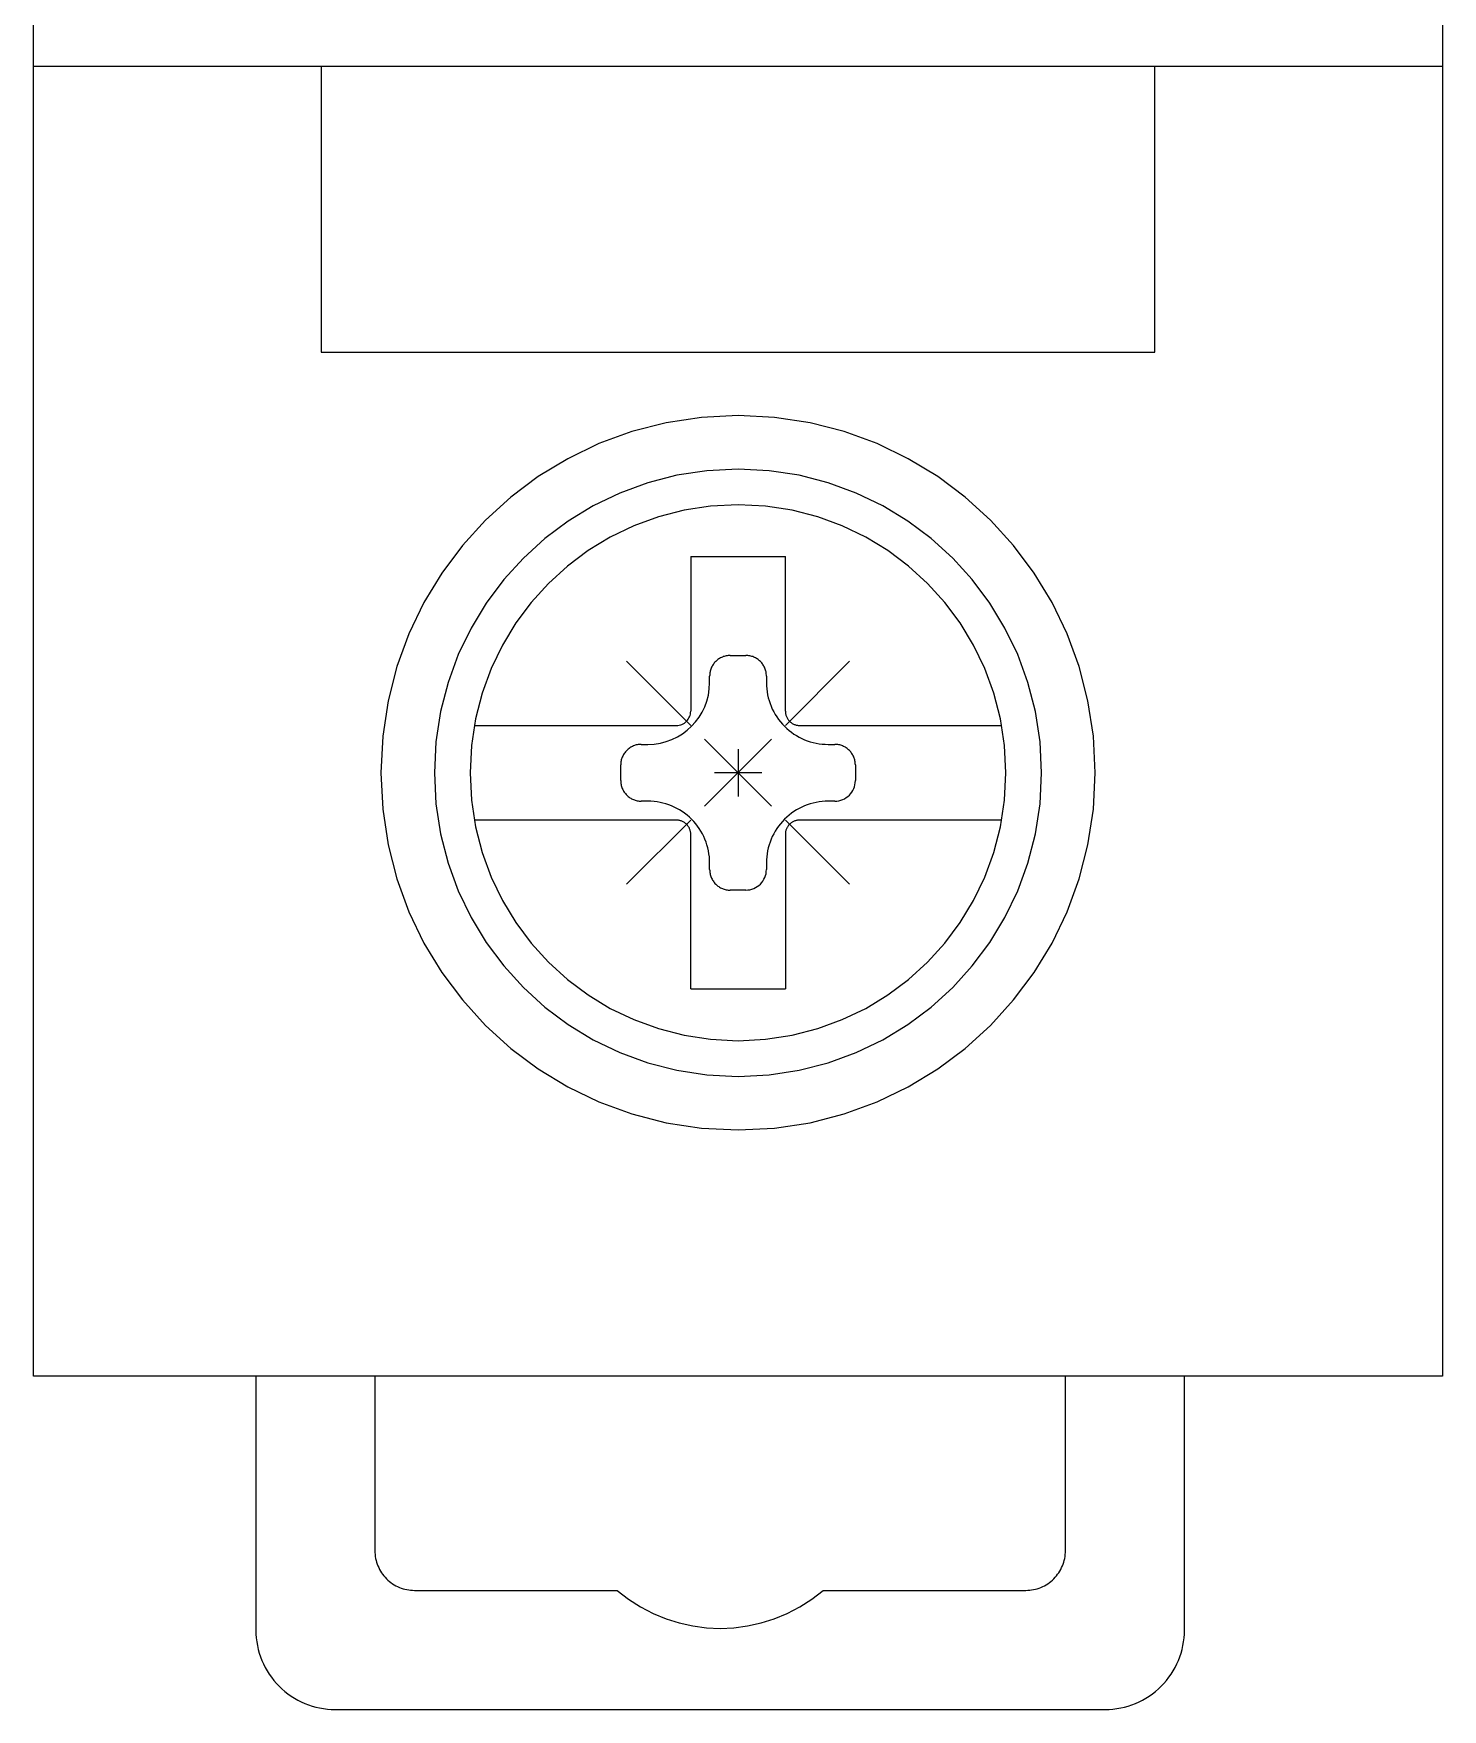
# Model space of a CAD drawing. Header units: millimetres. Extents: x 165 to 751, y 216 to 334.
# Drawn here: x 197.13 to 215.11, y 220.69 to 242.07 of the extents above; entities that cross this region are included whole.
import ezdxf

# ---------------------------------------------------------------- set-up
doc = ezdxf.new("R2010")
doc.units = ezdxf.units.MM

# ---------------------------------------------------------------- blocks, each defined once
blk = doc.blocks.new('*U1905')
for p, q in [((-8.986, 0), (-8.986, 79.4816)), ((8.986, 79.4816), (8.986, 0)), ((-8.986, 16.7063), (8.986, 16.7063)), ((-5.3156, 16.7063), (-5.3156, 13.0613)), ((5.3157, 13.0613), (5.3157, 16.7063)), ((-5.3156, 13.0613), (5.3157, 13.0613)), ((-0.466, 12.2279), (-0.9184, 12.1589)), ((0, 12.2513), (-0.466, 12.2279)), ((0.4657, 12.2279), (0, 12.2513)), ((0, 12.2513), (0, 12.2513)), ((0.9182, 12.1589), (0.4657, 12.2279)), ((-1.3551, 12.0467), (-1.7736, 11.8934)), ((-0.9184, 12.1589), (-1.3551, 12.0467)), ((1.3547, 12.0467), (0.9182, 12.1589)), ((1.7734, 11.8934), (1.3547, 12.0467)), ((-1.7736, 11.8934), (-2.172, 11.7016)), ((2.1716, 11.7016), (1.7734, 11.8934)), ((-2.172, 11.7016), (-2.5476, 11.4734)), ((-0.3961, 11.5479), (-0.7806, 11.4893)), ((0, 11.5678), (-0.3961, 11.5479)), ((0.3958, 11.5479), (0, 11.5678)), ((0, 11.5678), (0, 11.5678)), ((0.7804, 11.4893), (0.3958, 11.5479)), ((2.5473, 11.4734), (2.1716, 11.7016)), ((-2.5476, 11.4734), (-2.8984, 11.2111)), ((-1.1518, 11.3939), (-1.5076, 11.2636)), ((-0.7806, 11.4893), (-1.1518, 11.3939)), ((1.1515, 11.3939), (0.7804, 11.4893)), ((1.5074, 11.2636), (1.1515, 11.3939)), ((2.898, 11.2111), (2.5473, 11.4734)), ((-2.8984, 11.2111), (-3.2218, 10.9169)), ((-1.5076, 11.2636), (-1.8463, 11.1006)), ((1.8458, 11.1006), (1.5074, 11.2636)), ((3.2217, 10.9169), (2.898, 11.2111)), ((-3.2218, 10.9169), (-3.516, 10.5934)), ((-2.1655, 10.9065), (-2.4637, 10.6836)), ((-1.8463, 11.1006), (-2.1655, 10.9065)), ((-1.0164, 10.9587), (-1.3303, 10.8437)), ((-0.6889, 11.0428), (-1.0164, 10.9587)), ((-0.3496, 11.0947), (-0.6889, 11.0428)), ((0, 11.1122), (-0.3496, 11.0947)), ((0.3493, 11.0947), (0, 11.1122)), ((0, 11.1122), (0, 11.1122)), ((0.6886, 11.0428), (0.3493, 11.0947)), ((1.016, 10.9587), (0.6886, 11.0428)), ((1.33, 10.8437), (1.016, 10.9587)), ((2.1651, 10.9065), (1.8458, 11.1006)), ((2.4633, 10.6836), (2.1651, 10.9065)), ((3.5156, 10.5934), (3.2217, 10.9169)), ((-1.6291, 10.6999), (-1.9108, 10.5287)), ((-1.3303, 10.8437), (-1.6291, 10.6999)), ((1.6286, 10.6999), (1.33, 10.8437)), ((1.9105, 10.5287), (1.6286, 10.6999)), ((-3.516, 10.5934), (-3.7783, 10.2426)), ((-2.4637, 10.6836), (-2.7386, 10.4336)), ((-1.9108, 10.5287), (-2.1739, 10.3321)), ((2.1736, 10.3321), (1.9105, 10.5287)), ((2.7384, 10.4336), (2.4633, 10.6836)), ((3.778, 10.2426), (3.5156, 10.5934)), ((-2.7386, 10.4336), (-2.9886, 10.1587)), ((-2.1739, 10.3321), (-2.4164, 10.1114)), ((-0.6033, 10.4528), (-0.6033, 8.4809)), ((-0.6033, 10.4528), (0.6033, 10.4528)), ((0.6033, 8.4809), (0.6033, 10.4528)), ((2.4163, 10.1114), (2.1736, 10.3321)), ((2.9883, 10.1587), (2.7384, 10.4336)), ((-3.7783, 10.2426), (-4.0065, 9.867)), ((-2.9886, 10.1587), (-3.2115, 9.8605)), ((-2.4164, 10.1114), (-2.6371, 9.8689)), ((2.6368, 9.8689), (2.4163, 10.1114)), ((3.2113, 9.8605), (2.9883, 10.1587)), ((4.0062, 9.867), (3.778, 10.2426)), ((-4.0065, 9.867), (-4.1983, 9.4686)), ((-3.2115, 9.8605), (-3.4056, 9.5413)), ((-2.6371, 9.8689), (-2.8337, 9.6058)), ((2.8335, 9.6058), (2.6368, 9.8689)), ((3.4052, 9.5413), (3.2113, 9.8605)), ((4.1982, 9.4686), (4.0062, 9.867)), ((-4.1983, 9.4686), (-4.3516, 9.0501)), ((-3.4056, 9.5413), (-3.5686, 9.2026)), ((-2.8337, 9.6058), (-3.0049, 9.3241)), ((3.0046, 9.3241), (2.8335, 9.6058)), ((3.5684, 9.2026), (3.4052, 9.5413)), ((4.3513, 9.0501), (4.1982, 9.4686)), ((-3.5686, 9.2026), (-3.6989, 8.8468)), ((-3.0049, 9.3241), (-3.1487, 9.0253)), ((3.1486, 9.0253), (3.0046, 9.3241)), ((3.6986, 8.8468), (3.5684, 9.2026)), ((-4.3516, 9.0501), (-4.4638, 8.6134)), ((-3.1487, 9.0253), (-3.2637, 8.7114)), ((-1.4223, 9.1177), (-0.6034, 8.2986)), ((-0.357, 8.9807), (-0.3593, 8.9681)), ((-0.3543, 8.9933), (-0.357, 8.9807)), ((-0.3508, 9.0056), (-0.3543, 8.9933)), ((-0.3469, 9.0178), (-0.3508, 9.0056)), ((-0.3421, 9.0297), (-0.3469, 9.0178)), ((-0.337, 9.0415), (-0.3421, 9.0297)), ((-0.3313, 9.053), (-0.337, 9.0415)), ((-0.325, 9.0642), (-0.3313, 9.053)), ((-0.318, 9.0749), (-0.325, 9.0642)), ((-0.3107, 9.0855), (-0.318, 9.0749)), ((-0.3026, 9.0956), (-0.3107, 9.0855)), ((-0.2942, 9.1054), (-0.3026, 9.0956)), ((-0.2851, 9.1147), (-0.2942, 9.1054)), ((-0.2758, 9.1239), (-0.2851, 9.1147)), ((-0.2851, 9.1147), (-0.2851, 9.1147)), ((-0.2659, 9.1323), (-0.2758, 9.1239)), ((-0.2558, 9.1404), (-0.2659, 9.1323)), ((-0.2452, 9.1476), (-0.2558, 9.1404)), ((-0.2345, 9.1546), (-0.2452, 9.1476)), ((-0.2233, 9.1609), (-0.2345, 9.1546)), ((-0.2118, 9.1666), (-0.2233, 9.1609)), ((-0.2, 9.1717), (-0.2118, 9.1666)), ((-0.1881, 9.1765), (-0.2, 9.1717)), ((-0.1759, 9.1804), (-0.1881, 9.1765)), ((-0.1636, 9.1839), (-0.1759, 9.1804)), ((-0.151, 9.1866), (-0.1636, 9.1839)), ((-0.1384, 9.1889), (-0.151, 9.1866)), ((-0.1255, 9.1904), (-0.1384, 9.1889)), ((-0.1126, 9.1913), (-0.1255, 9.1904)), ((-0.0995, 9.1916), (-0.1126, 9.1913)), ((-0.0995, 9.1916), (-0.0995, 9.1916)), ((-0.0995, 9.1916), (0.0996, 9.1916)), ((0.1125, 9.1913), (0.0996, 9.1916)), ((0.1255, 9.1904), (0.1125, 9.1913)), ((0.1382, 9.1889), (0.1255, 9.1904)), ((0.151, 9.1866), (0.1382, 9.1889)), ((0.1634, 9.1839), (0.151, 9.1866)), ((0.1758, 9.1804), (0.1634, 9.1839)), ((0.1879, 9.1765), (0.1758, 9.1804)), ((0.2, 9.1717), (0.1879, 9.1765)), ((0.2116, 9.1666), (0.2, 9.1717)), ((0.2231, 9.1609), (0.2116, 9.1666)), ((0.2342, 9.1546), (0.2231, 9.1609)), ((0.2452, 9.1476), (0.2342, 9.1546)), ((0.2556, 9.1404), (0.2452, 9.1476)), ((0.2659, 9.1323), (0.2556, 9.1404)), ((0.2757, 9.1239), (0.2659, 9.1323)), ((0.2852, 9.1147), (0.2757, 9.1239)), ((0.2941, 9.1054), (0.2852, 9.1147)), ((0.2852, 9.1147), (0.2852, 9.1147)), ((0.3025, 9.0956), (0.2941, 9.1054)), ((0.3104, 9.0855), (0.3025, 9.0956)), ((0.3179, 9.0749), (0.3104, 9.0855)), ((0.3247, 9.0642), (0.3179, 9.0749)), ((0.331, 9.053), (0.3247, 9.0642)), ((0.3367, 9.0415), (0.331, 9.053)), ((0.342, 9.0297), (0.3367, 9.0415)), ((0.3465, 9.0178), (0.342, 9.0297)), ((0.3506, 9.0056), (0.3465, 9.0178)), ((0.3539, 8.9933), (0.3506, 9.0056)), ((0.3569, 8.9807), (0.3539, 8.9933)), ((0.359, 8.9681), (0.3569, 8.9807)), ((0.6035, 8.2986), (1.4223, 9.1177)), ((3.2633, 8.7114), (3.1486, 9.0253)), ((4.4637, 8.6134), (4.3513, 9.0501)), ((-3.6989, 8.8468), (-3.7943, 8.4756)), ((-0.3662, 8.7642), (-0.362, 8.8445)), ((-0.3617, 8.9423), (-0.362, 8.9292)), ((-0.362, 8.8445), (-0.362, 8.9292)), ((-0.3608, 8.9552), (-0.3617, 8.9423)), ((-0.3593, 8.9681), (-0.3608, 8.9552)), ((0.3607, 8.9552), (0.359, 8.9681)), ((0.3616, 8.9423), (0.3607, 8.9552)), ((0.3621, 8.9292), (0.3616, 8.9423)), ((0.3621, 8.9292), (0.3621, 8.8445)), ((0.3621, 8.9292), (0.3621, 8.9292)), ((0.3621, 8.8445), (0.3621, 8.8445)), ((0.3621, 8.8445), (0.363, 8.8056)), ((0.363, 8.8056), (0.3658, 8.7668)), ((0.3658, 8.7668), (0.3706, 8.7284)), ((3.7941, 8.4756), (3.6986, 8.8468)), ((-4.4638, 8.6134), (-4.5329, 8.161)), ((-3.2637, 8.7114), (-3.3478, 8.3839)), ((-0.424, 8.5381), (-0.3976, 8.6106)), ((-0.3976, 8.6106), (-0.3781, 8.686)), ((-0.3781, 8.686), (-0.3662, 8.7642)), ((0.3706, 8.7284), (0.3772, 8.6903)), ((0.3772, 8.6903), (0.3856, 8.6528)), ((0.3856, 8.6528), (0.3959, 8.6157)), ((0.3959, 8.6157), (0.4079, 8.5793)), ((0.4079, 8.5793), (0.4219, 8.5433)), ((3.3476, 8.3839), (3.2633, 8.7114)), ((4.5327, 8.161), (4.4637, 8.6134)), ((-3.7943, 8.4756), (-3.8529, 8.0911)), ((-3.3478, 8.3839), (-3.3997, 8.0446)), ((-0.6839, 8.3299), (-0.6699, 8.3404)), ((-0.6699, 8.3404), (-0.6568, 8.352)), ((-0.6568, 8.352), (-0.6452, 8.3651)), ((-0.6452, 8.3651), (-0.6347, 8.3791)), ((-0.6347, 8.3791), (-0.6256, 8.3942)), ((-0.6256, 8.3942), (-0.6178, 8.41)), ((-0.6178, 8.41), (-0.6117, 8.4269)), ((-0.6117, 8.4269), (-0.6071, 8.4443)), ((-0.6071, 8.4443), (-0.6044, 8.4624)), ((-0.6044, 8.4624), (-0.6033, 8.4809)), ((-0.5926, 8.2879), (-0.5419, 8.3439)), ((-0.5419, 8.3439), (-0.4966, 8.4044)), ((-0.4966, 8.4044), (-0.4572, 8.4694)), ((-0.4572, 8.4694), (-0.424, 8.5381)), ((0.4219, 8.5433), (0.4373, 8.5083)), ((0.4373, 8.5083), (0.4546, 8.4739)), ((0.4546, 8.4739), (0.4735, 8.4405)), ((0.4735, 8.4405), (0.4942, 8.4078)), ((0.4942, 8.4078), (0.5163, 8.3763)), ((0.5163, 8.3763), (0.5402, 8.3457)), ((0.5402, 8.3457), (0.5656, 8.3163)), ((0.6033, 8.4809), (0.6033, 8.4809)), ((0.6033, 8.4809), (0.6034, 8.472)), ((0.6034, 8.472), (0.6041, 8.463)), ((0.6041, 8.463), (0.6051, 8.4542)), ((0.6051, 8.4542), (0.6068, 8.4453)), ((0.6068, 8.4453), (0.6086, 8.4367)), ((0.6086, 8.4367), (0.611, 8.428)), ((0.611, 8.428), (0.6138, 8.4196)), ((0.6138, 8.4196), (0.6171, 8.4112)), ((0.6171, 8.4112), (0.6205, 8.4033)), ((0.6205, 8.4033), (0.6246, 8.3953)), ((0.6246, 8.3953), (0.6289, 8.3876)), ((0.6289, 8.3876), (0.6338, 8.3799)), ((0.6338, 8.3799), (0.6389, 8.3726)), ((0.6389, 8.3726), (0.6445, 8.3655)), ((0.6445, 8.3655), (0.6503, 8.3587)), ((0.6503, 8.3587), (0.6567, 8.352)), ((0.6567, 8.352), (0.6567, 8.352)), ((0.6567, 8.352), (0.6631, 8.3459)), ((0.6631, 8.3459), (0.6699, 8.34)), ((0.6699, 8.34), (0.677, 8.3345)), ((3.3995, 8.0446), (3.3476, 8.3839)), ((3.8527, 8.0911), (3.7941, 8.4756)), ((-4.5329, 8.161), (-4.5563, 7.695)), ((-3.3635, 8.2986), (-0.7856, 8.2986)), ((-0.8429, 8.1192), (-0.7742, 8.1524)), ((-0.7856, 8.2986), (-0.7671, 8.2997)), ((-0.7856, 8.2986), (-0.7856, 8.2986)), ((-0.7742, 8.1524), (-0.7092, 8.1918)), ((-0.7671, 8.2997), (-0.7491, 8.3024)), ((-0.7491, 8.3024), (-0.7317, 8.3069)), ((-0.7317, 8.3069), (-0.7148, 8.313)), ((-0.7148, 8.313), (-0.699, 8.3208)), ((-0.7092, 8.1918), (-0.6487, 8.2372)), ((-0.699, 8.3208), (-0.6839, 8.3299)), ((-0.6487, 8.2372), (-0.5926, 8.2879)), ((0.5656, 8.3163), (0.5927, 8.2878)), ((0.5927, 8.2878), (0.5927, 8.2878)), ((0.5927, 8.2878), (0.6209, 8.261)), ((0.6209, 8.261), (0.6503, 8.2356)), ((0.6503, 8.2356), (0.6808, 8.2119)), ((0.677, 8.3345), (0.6844, 8.3293)), ((0.6808, 8.2119), (0.7125, 8.1896)), ((0.6844, 8.3293), (0.6918, 8.3246)), ((0.6918, 8.3246), (0.6996, 8.3202)), ((0.6996, 8.3202), (0.7076, 8.3162)), ((0.7076, 8.3162), (0.7158, 8.3125)), ((0.7125, 8.1896), (0.745, 8.169)), ((0.7158, 8.3125), (0.724, 8.3094)), ((0.724, 8.3094), (0.7324, 8.3066)), ((0.7324, 8.3066), (0.741, 8.3043)), ((0.741, 8.3043), (0.7498, 8.3022)), ((0.745, 8.169), (0.7785, 8.1501)), ((0.7498, 8.3022), (0.7585, 8.3007)), ((0.7585, 8.3007), (0.7675, 8.2995)), ((0.7675, 8.2995), (0.7765, 8.2989)), ((0.7765, 8.2989), (0.7856, 8.2986)), ((0.7785, 8.1501), (0.8128, 8.1328)), ((0.7856, 8.2986), (3.3635, 8.2986)), ((0.8128, 8.1328), (0.848, 8.1172)), ((4.5563, 7.695), (4.5327, 8.161)), ((-3.8529, 8.0911), (-3.8728, 7.695)), ((-3.3997, 8.0446), (-3.4172, 7.695)), ((-1.4658, 7.9186), (-1.4715, 7.9071)), ((-1.4595, 7.9298), (-1.4658, 7.9186)), ((-1.4525, 7.9405), (-1.4595, 7.9298)), ((-1.4452, 7.9511), (-1.4525, 7.9405)), ((-1.4371, 7.9612), (-1.4452, 7.9511)), ((-1.4287, 7.971), (-1.4371, 7.9612)), ((-1.4196, 7.9803), (-1.4287, 7.971)), ((-1.4103, 7.9894), (-1.4196, 7.9803)), ((-1.4196, 7.9803), (-1.4196, 7.9803)), ((-1.4005, 7.9978), (-1.4103, 7.9894)), ((-1.3904, 8.0059), (-1.4005, 7.9978)), ((-1.3798, 8.0132), (-1.3904, 8.0059)), ((-1.3691, 8.0202), (-1.3798, 8.0132)), ((-1.3579, 8.0265), (-1.3691, 8.0202)), ((-1.3464, 8.0322), (-1.3579, 8.0265)), ((-1.3346, 8.0373), (-1.3464, 8.0322)), ((-1.3227, 8.0421), (-1.3346, 8.0373)), ((-1.3105, 8.046), (-1.3227, 8.0421)), ((-1.2982, 8.0495), (-1.3105, 8.046)), ((-1.2856, 8.0522), (-1.2982, 8.0495)), ((-1.273, 8.0545), (-1.2856, 8.0522)), ((-1.2601, 8.056), (-1.273, 8.0545)), ((-1.2472, 8.0569), (-1.2601, 8.056)), ((-1.2341, 8.0572), (-1.2472, 8.0569)), ((-1.2341, 8.0572), (-1.1493, 8.0572)), ((-1.2341, 8.0572), (-1.2341, 8.0572)), ((-1.1493, 8.0572), (-1.069, 8.0614)), ((-1.1493, 8.0572), (-1.1493, 8.0572)), ((-1.069, 8.0614), (-0.9908, 8.0733)), ((-0.9908, 8.0733), (-0.9154, 8.0928)), ((-0.9154, 8.0928), (-0.8429, 8.1192)), ((-0.4266, 7.2682), (0.4267, 8.1218)), ((-0.4266, 8.1218), (0.4267, 7.2682)), ((0.0001, 7.9968), (0, 7.3933)), ((0.848, 8.1172), (0.8837, 8.1034)), ((0.8837, 8.1034), (0.9202, 8.0914)), ((0.9202, 8.0914), (0.9572, 8.0812)), ((0.9572, 8.0812), (0.995, 8.0725)), ((0.995, 8.0725), (1.0329, 8.0659)), ((1.0329, 8.0659), (1.0715, 8.0611)), ((1.0715, 8.0611), (1.1103, 8.0583)), ((1.1103, 8.0583), (1.1494, 8.0572)), ((1.1494, 8.0572), (1.2341, 8.0572)), ((1.247, 8.0569), (1.2341, 8.0572)), ((1.26, 8.056), (1.247, 8.0569)), ((1.2727, 8.0545), (1.26, 8.056)), ((1.2855, 8.0522), (1.2727, 8.0545)), ((1.2979, 8.0495), (1.2855, 8.0522)), ((1.3103, 8.046), (1.2979, 8.0495)), ((1.3224, 8.0421), (1.3103, 8.046)), ((1.3345, 8.0373), (1.3224, 8.0421)), ((1.3461, 8.0322), (1.3345, 8.0373)), ((1.3576, 8.0265), (1.3461, 8.0322)), ((1.3687, 8.0202), (1.3576, 8.0265)), ((1.3797, 8.0132), (1.3687, 8.0202)), ((1.3901, 8.0059), (1.3797, 8.0132)), ((1.4004, 7.9978), (1.3901, 8.0059)), ((1.4102, 7.9894), (1.4004, 7.9978)), ((1.4197, 7.9803), (1.4102, 7.9894)), ((1.4286, 7.971), (1.4197, 7.9803)), ((1.4197, 7.9803), (1.4197, 7.9803)), ((1.437, 7.9612), (1.4286, 7.971)), ((1.4449, 7.9511), (1.437, 7.9612)), ((1.4524, 7.9405), (1.4449, 7.9511)), ((1.4592, 7.9298), (1.4524, 7.9405)), ((1.4655, 7.9186), (1.4592, 7.9298)), ((1.4712, 7.9071), (1.4655, 7.9186)), ((3.4172, 7.695), (3.3995, 8.0446)), ((3.8728, 7.695), (3.8527, 8.0911)), ((-1.4962, 7.8079), (-1.4965, 7.7948)), ((-1.4965, 7.5953), (-1.4965, 7.7948)), ((-1.4953, 7.8208), (-1.4962, 7.8079)), ((-1.4938, 7.8337), (-1.4953, 7.8208)), ((-1.4915, 7.8463), (-1.4938, 7.8337)), ((-1.4888, 7.8589), (-1.4915, 7.8463)), ((-1.4853, 7.8712), (-1.4888, 7.8589)), ((-1.4814, 7.8834), (-1.4853, 7.8712)), ((-1.4766, 7.8953), (-1.4814, 7.8834)), ((-1.4715, 7.9071), (-1.4766, 7.8953)), ((1.4766, 7.8953), (1.4712, 7.9071)), ((1.4811, 7.8834), (1.4766, 7.8953)), ((1.4851, 7.8712), (1.4811, 7.8834)), ((1.4884, 7.8589), (1.4851, 7.8712)), ((1.4914, 7.8463), (1.4884, 7.8589)), ((1.4935, 7.8337), (1.4914, 7.8463)), ((1.4952, 7.8208), (1.4935, 7.8337)), ((1.4961, 7.8079), (1.4952, 7.8208)), ((1.4966, 7.7948), (1.4961, 7.8079)), ((1.4966, 7.7948), (1.4966, 7.7948)), ((1.4966, 7.7948), (1.4966, 7.5953)), ((-4.5563, 7.695), (-4.5563, 7.695)), ((-4.5563, 7.695), (-4.5329, 7.2293)), ((-3.8728, 7.695), (-3.8728, 7.695)), ((-3.8728, 7.695), (-3.8529, 7.2992)), ((-3.4172, 7.695), (-3.4172, 7.695)), ((-3.4172, 7.695), (-3.3997, 7.3457)), ((-1.4965, 7.5953), (-1.4965, 7.5953)), ((-1.4965, 7.5953), (-1.4962, 7.5824)), ((-1.4962, 7.5824), (-1.4953, 7.5694)), ((-1.4953, 7.5694), (-1.4938, 7.5567)), ((-1.4938, 7.5567), (-1.4915, 7.5439)), ((-1.4915, 7.5439), (-1.4888, 7.5315)), ((-1.4888, 7.5315), (-1.4853, 7.5191)), ((-1.4853, 7.5191), (-1.4814, 7.507)), ((-1.4814, 7.507), (-1.4766, 7.4949)), ((-1.4766, 7.4949), (-1.4715, 7.4833)), ((-1.4715, 7.4833), (-1.4658, 7.4718)), ((0.3018, 7.695), (-0.3017, 7.6951)), ((1.4647, 7.4704), (1.4759, 7.4932)), ((1.4759, 7.4932), (1.4846, 7.5174)), ((1.4846, 7.5174), (1.4912, 7.5425)), ((1.4912, 7.5425), (1.4951, 7.5686)), ((1.4951, 7.5686), (1.4966, 7.5953)), ((3.3995, 7.3457), (3.4172, 7.695)), ((3.4172, 7.695), (3.4172, 7.695)), ((3.8527, 7.2992), (3.8728, 7.695)), ((3.8728, 7.695), (3.8728, 7.695)), ((4.5327, 7.2293), (4.5563, 7.695)), ((4.5563, 7.695), (4.5563, 7.695)), ((-3.8529, 7.2992), (-3.7943, 6.9146)), ((-3.3997, 7.3457), (-3.3478, 7.0064)), ((-1.4658, 7.4718), (-1.4595, 7.4607)), ((-1.4595, 7.4607), (-1.4525, 7.4497)), ((-1.4525, 7.4497), (-1.4452, 7.4393)), ((-1.4452, 7.4393), (-1.4371, 7.429)), ((-1.4371, 7.429), (-1.4287, 7.4192)), ((-1.4287, 7.4192), (-1.4196, 7.4097)), ((-1.4196, 7.4097), (-1.4196, 7.4097)), ((-1.4196, 7.4097), (-1.4103, 7.4008)), ((-1.4103, 7.4008), (-1.4005, 7.3924)), ((-1.4005, 7.3924), (-1.3904, 7.3845)), ((-1.3904, 7.3845), (-1.3798, 7.377)), ((-1.3798, 7.377), (-1.3691, 7.3702)), ((-1.3691, 7.3702), (-1.3579, 7.3639)), ((-1.3579, 7.3639), (-1.3464, 7.3582)), ((-1.3464, 7.3582), (-1.3346, 7.3529)), ((-1.3346, 7.3529), (-1.3227, 7.3484)), ((-1.3227, 7.3484), (-1.3105, 7.3444)), ((-1.3105, 7.3444), (-1.2982, 7.3411)), ((-1.2982, 7.3411), (-1.2856, 7.3381)), ((-1.2856, 7.3381), (-1.273, 7.336)), ((-1.273, 7.336), (-1.2601, 7.3343)), ((-1.2601, 7.3343), (-1.2472, 7.3334)), ((-1.2472, 7.3334), (-1.2341, 7.3329)), ((-1.1493, 7.3329), (-1.2341, 7.3329)), ((-1.1104, 7.332), (-1.1493, 7.3329)), ((-1.0716, 7.3292), (-1.1104, 7.332)), ((-1.0332, 7.3244), (-1.0716, 7.3292)), ((-0.9951, 7.3177), (-1.0332, 7.3244)), ((-0.9576, 7.3093), (-0.9951, 7.3177)), ((-0.9205, 7.299), (-0.9576, 7.3093)), ((-0.8841, 7.287), (-0.9205, 7.299)), ((-0.8481, 7.273), (-0.8841, 7.287)), ((-0.8131, 7.2576), (-0.8481, 7.273)), ((0.848, 7.273), (0.8128, 7.2576)), ((0.8837, 7.287), (0.848, 7.273)), ((0.9202, 7.299), (0.8837, 7.287)), ((0.9572, 7.3093), (0.9202, 7.299)), ((0.995, 7.3177), (0.9572, 7.3093)), ((1.0329, 7.3244), (0.995, 7.3177)), ((1.0715, 7.3292), (1.0329, 7.3244)), ((1.1103, 7.332), (1.0715, 7.3292)), ((1.1494, 7.3329), (1.1103, 7.332)), ((1.2341, 7.3329), (1.1494, 7.3329)), ((1.1494, 7.3329), (1.1494, 7.3329)), ((1.2341, 7.3329), (1.2608, 7.3344)), ((1.2341, 7.3329), (1.2341, 7.3329)), ((1.2608, 7.3344), (1.2869, 7.3383)), ((1.2869, 7.3383), (1.312, 7.3449)), ((1.312, 7.3449), (1.3362, 7.3536)), ((1.3362, 7.3536), (1.359, 7.3648)), ((1.359, 7.3648), (1.3807, 7.3779)), ((1.3807, 7.3779), (1.4009, 7.393)), ((1.4009, 7.393), (1.4197, 7.4098)), ((1.4197, 7.4098), (1.4365, 7.4285)), ((1.4365, 7.4285), (1.4516, 7.4487)), ((1.4516, 7.4487), (1.4647, 7.4704)), ((3.3476, 7.0064), (3.3995, 7.3457)), ((3.7941, 6.9146), (3.8527, 7.2992)), ((-4.5329, 7.2293), (-4.4639, 6.7769)), ((-0.7856, 7.0914), (-3.3635, 7.0914)), ((-1.4223, 6.2724), (-0.6034, 7.0914)), ((-0.7787, 7.2403), (-0.8131, 7.2576)), ((-0.7768, 7.0913), (-0.7856, 7.0914)), ((-0.7453, 7.2214), (-0.7787, 7.2403)), ((-0.7678, 7.0906), (-0.7768, 7.0913)), ((-0.759, 7.0896), (-0.7678, 7.0906)), ((-0.75, 7.0879), (-0.759, 7.0896)), ((-0.7414, 7.0861), (-0.75, 7.0879)), ((-0.7126, 7.2007), (-0.7453, 7.2214)), ((-0.7327, 7.0837), (-0.7414, 7.0861)), ((-0.7243, 7.0809), (-0.7327, 7.0837)), ((-0.7159, 7.0776), (-0.7243, 7.0809)), ((-0.708, 7.0742), (-0.7159, 7.0776)), ((-0.681, 7.1786), (-0.7126, 7.2007)), ((-0.7, 7.0701), (-0.708, 7.0742)), ((-0.6923, 7.0658), (-0.7, 7.0701)), ((-0.6846, 7.0609), (-0.6923, 7.0658)), ((-0.6773, 7.0558), (-0.6846, 7.0609)), ((-0.6504, 7.1547), (-0.681, 7.1786)), ((-0.6702, 7.0502), (-0.6773, 7.0558)), ((-0.621, 7.1294), (-0.6504, 7.1547)), ((-0.5926, 7.1023), (-0.621, 7.1294)), ((-0.5658, 7.0741), (-0.5926, 7.1023)), ((-0.5926, 7.1023), (-0.5926, 7.1023)), ((-0.5404, 7.0446), (-0.5658, 7.0741)), ((0.5656, 7.0741), (0.5402, 7.0446)), ((0.5927, 7.1023), (0.5656, 7.0741)), ((0.6209, 7.1294), (0.5927, 7.1023)), ((0.5927, 7.1023), (0.5927, 7.1023)), ((0.6035, 7.0914), (1.4223, 6.2724)), ((0.6503, 7.1547), (0.6209, 7.1294)), ((0.6808, 7.1786), (0.6503, 7.1547)), ((0.677, 7.0558), (0.6699, 7.0502)), ((0.6844, 7.0609), (0.677, 7.0558)), ((0.7125, 7.2007), (0.6808, 7.1786)), ((0.6918, 7.0658), (0.6844, 7.0609)), ((0.6996, 7.0701), (0.6918, 7.0658)), ((0.7076, 7.0742), (0.6996, 7.0701)), ((0.7158, 7.0776), (0.7076, 7.0742)), ((0.745, 7.2214), (0.7125, 7.2007)), ((0.724, 7.0809), (0.7158, 7.0776)), ((0.7324, 7.0837), (0.724, 7.0809)), ((0.741, 7.0861), (0.7324, 7.0837)), ((0.7498, 7.0879), (0.741, 7.0861)), ((0.7785, 7.2403), (0.745, 7.2214)), ((0.7585, 7.0896), (0.7498, 7.0879)), ((0.7675, 7.0906), (0.7585, 7.0896)), ((0.7765, 7.0913), (0.7675, 7.0906)), ((0.7856, 7.0914), (0.7765, 7.0913)), ((0.8128, 7.2576), (0.7785, 7.2403)), ((0.7856, 7.0914), (0.7856, 7.0914)), ((3.3635, 7.0914), (0.7856, 7.0914)), ((4.4637, 6.7768), (4.5327, 7.2293)), ((-3.7943, 6.9146), (-3.6989, 6.5435)), ((-3.3478, 7.0064), (-3.2637, 6.679)), ((-0.6634, 7.0444), (-0.6702, 7.0502)), ((-0.6567, 7.038), (-0.6634, 7.0444)), ((-0.6506, 7.0316), (-0.6567, 7.038)), ((-0.6567, 7.038), (-0.6567, 7.038)), ((-0.6447, 7.0248), (-0.6506, 7.0316)), ((-0.6392, 7.0178), (-0.6447, 7.0248)), ((-0.634, 7.0104), (-0.6392, 7.0178)), ((-0.6293, 7.003), (-0.634, 7.0104)), ((-0.6249, 6.9952), (-0.6293, 7.003)), ((-0.6209, 6.9872), (-0.6249, 6.9952)), ((-0.6172, 6.979), (-0.6209, 6.9872)), ((-0.6141, 6.9708), (-0.6172, 6.979)), ((-0.6113, 6.9624), (-0.6141, 6.9708)), ((-0.609, 6.9538), (-0.6113, 6.9624)), ((-0.6069, 6.945), (-0.609, 6.9538)), ((-0.6054, 6.9363), (-0.6069, 6.945)), ((-0.6042, 6.9273), (-0.6054, 6.9363)), ((-0.6036, 6.9183), (-0.6042, 6.9273)), ((-0.6033, 6.9092), (-0.6036, 6.9183)), ((-0.6033, 6.9092), (-0.6033, 6.9092)), ((-0.6033, 4.9372), (-0.6033, 6.9092)), ((-0.5167, 7.0141), (-0.5404, 7.0446)), ((-0.4944, 6.9824), (-0.5167, 7.0141)), ((-0.4738, 6.9499), (-0.4944, 6.9824)), ((-0.4549, 6.9164), (-0.4738, 6.9499)), ((-0.4376, 6.8821), (-0.4549, 6.9164)), ((-0.422, 6.8469), (-0.4376, 6.8821)), ((-0.4082, 6.8112), (-0.422, 6.8469)), ((0.4219, 6.8469), (0.4079, 6.8112)), ((0.4373, 6.8821), (0.4219, 6.8469)), ((0.4546, 6.9164), (0.4373, 6.8821)), ((0.4735, 6.9499), (0.4546, 6.9164)), ((0.4942, 6.9824), (0.4735, 6.9499)), ((0.5163, 7.0141), (0.4942, 6.9824)), ((0.5402, 7.0446), (0.5163, 7.0141)), ((0.6034, 6.9183), (0.6033, 6.9092)), ((0.6033, 6.9092), (0.6033, 4.9372)), ((0.6041, 6.9273), (0.6034, 6.9183)), ((0.6051, 6.9363), (0.6041, 6.9273)), ((0.6068, 6.945), (0.6051, 6.9363)), ((0.6086, 6.9538), (0.6068, 6.945)), ((0.611, 6.9624), (0.6086, 6.9538)), ((0.6138, 6.9708), (0.611, 6.9624)), ((0.6171, 6.979), (0.6138, 6.9708)), ((0.6205, 6.9872), (0.6171, 6.979)), ((0.6246, 6.9952), (0.6205, 6.9872)), ((0.6289, 7.003), (0.6246, 6.9952)), ((0.6338, 7.0104), (0.6289, 7.003)), ((0.6389, 7.0178), (0.6338, 7.0104)), ((0.6445, 7.0248), (0.6389, 7.0178)), ((0.6503, 7.0316), (0.6445, 7.0248)), ((0.6567, 7.038), (0.6503, 7.0316)), ((0.6631, 7.0444), (0.6567, 7.038)), ((0.6567, 7.038), (0.6567, 7.038)), ((0.6699, 7.0502), (0.6631, 7.0444)), ((3.2633, 6.679), (3.3476, 7.0064)), ((3.6986, 6.5435), (3.7941, 6.9146)), ((-4.4639, 6.7769), (-4.3517, 6.3404)), ((-3.2637, 6.679), (-3.1487, 6.365)), ((-0.3962, 6.7747), (-0.4082, 6.8112)), ((-0.386, 6.7377), (-0.3962, 6.7747)), ((-0.3773, 6.7), (-0.386, 6.7377)), ((-0.3707, 6.6621), (-0.3773, 6.7)), ((-0.3659, 6.6235), (-0.3707, 6.6621)), ((0.3706, 6.6621), (0.3658, 6.6235)), ((0.3772, 6.7), (0.3706, 6.6621)), ((0.3856, 6.7377), (0.3772, 6.7)), ((0.3959, 6.7747), (0.3856, 6.7377)), ((0.4079, 6.8112), (0.3959, 6.7747)), ((3.1486, 6.365), (3.2633, 6.679)), ((4.3513, 6.3403), (4.4637, 6.7768)), ((-3.6989, 6.5435), (-3.5686, 6.1876)), ((-0.3631, 6.5847), (-0.3659, 6.6235)), ((-0.362, 6.5455), (-0.3631, 6.5847)), ((-0.362, 6.4609), (-0.362, 6.5455)), ((-0.362, 6.5455), (-0.362, 6.5455)), ((-0.362, 6.4609), (-0.362, 6.4609)), ((-0.362, 6.4609), (-0.3617, 6.448)), ((-0.3617, 6.448), (-0.3608, 6.4351)), ((-0.3608, 6.4351), (-0.3593, 6.4224)), ((-0.3593, 6.4224), (-0.357, 6.4096)), ((0.3567, 6.4082), (0.3606, 6.4342)), ((0.3606, 6.4342), (0.3621, 6.4609)), ((0.363, 6.5847), (0.3621, 6.5455)), ((0.3621, 6.5455), (0.3621, 6.4609)), ((0.3658, 6.6235), (0.363, 6.5847)), ((3.5684, 6.1876), (3.6986, 6.5435)), ((-4.3517, 6.3404), (-4.1984, 5.9217)), ((-3.1487, 6.365), (-3.0049, 6.0664)), ((-0.357, 6.4096), (-0.3543, 6.3972)), ((-0.3543, 6.3972), (-0.3508, 6.3848)), ((-0.3508, 6.3848), (-0.3469, 6.3727)), ((-0.3469, 6.3727), (-0.3421, 6.3606)), ((-0.3421, 6.3606), (-0.337, 6.349)), ((-0.337, 6.349), (-0.3313, 6.3375)), ((-0.3313, 6.3375), (-0.325, 6.3264)), ((-0.325, 6.3264), (-0.318, 6.3154)), ((-0.318, 6.3154), (-0.3107, 6.305)), ((-0.3107, 6.305), (-0.3026, 6.2947)), ((-0.3026, 6.2947), (-0.2942, 6.2849)), ((-0.2942, 6.2849), (-0.2851, 6.2754)), ((-0.2851, 6.2754), (-0.2851, 6.2754)), ((-0.2851, 6.2754), (-0.2758, 6.2665)), ((-0.2758, 6.2665), (-0.2659, 6.2581)), ((-0.2659, 6.2581), (-0.2558, 6.2502)), ((-0.2558, 6.2502), (-0.2452, 6.2427)), ((-0.2452, 6.2427), (-0.2345, 6.2359)), ((-0.2345, 6.2359), (-0.2233, 6.2296)), ((-0.2233, 6.2296), (-0.2118, 6.2239)), ((-0.2118, 6.2239), (-0.2, 6.2186)), ((-0.2, 6.2186), (-0.1881, 6.2141)), ((-0.1881, 6.2141), (-0.1759, 6.21)), ((-0.1759, 6.21), (-0.1636, 6.2067)), ((-0.1636, 6.2067), (-0.151, 6.2037)), ((-0.151, 6.2037), (-0.1384, 6.2016)), ((-0.1384, 6.2016), (-0.1255, 6.1999)), ((-0.1255, 6.1999), (-0.1126, 6.199)), ((0.0996, 6.1985), (0.1263, 6.2)), ((0.1263, 6.2), (0.1523, 6.2039)), ((0.1523, 6.2039), (0.1774, 6.2105)), ((0.1774, 6.2105), (0.2016, 6.2192)), ((0.2016, 6.2192), (0.2244, 6.2304)), ((0.2244, 6.2304), (0.2461, 6.2435)), ((0.2461, 6.2435), (0.2663, 6.2586)), ((0.2663, 6.2586), (0.2851, 6.2754)), ((0.2851, 6.2754), (0.3019, 6.2942)), ((0.3019, 6.2942), (0.3171, 6.3144)), ((0.3171, 6.3144), (0.3302, 6.3361)), ((0.3302, 6.3361), (0.3414, 6.3589)), ((0.3414, 6.3589), (0.3501, 6.3831)), ((0.3501, 6.3831), (0.3567, 6.4082)), ((3.0046, 6.0664), (3.1486, 6.365)), ((4.1982, 5.9216), (4.3513, 6.3403)), ((-3.5686, 6.1876), (-3.4056, 5.8492)), ((-3.0049, 6.0664), (-2.8337, 5.7845)), ((-0.1126, 6.199), (-0.0995, 6.1985)), ((0.0996, 6.1985), (-0.0995, 6.1985)), ((0.0996, 6.1985), (0.0996, 6.1985)), ((2.8335, 5.7845), (3.0046, 6.0664)), ((3.4052, 5.8492), (3.5684, 6.1876)), ((-4.1984, 5.9217), (-4.0066, 5.5235)), ((-3.4056, 5.8492), (-3.2115, 5.5299)), ((-2.8337, 5.7845), (-2.6371, 5.5214)), ((2.6368, 5.5214), (2.8335, 5.7845)), ((3.2113, 5.5299), (3.4052, 5.8492)), ((4.0062, 5.5234), (4.1982, 5.9216)), ((-4.0066, 5.5235), (-3.7784, 5.1478)), ((-3.2115, 5.5299), (-2.9886, 5.2317)), ((-2.6371, 5.5214), (-2.4164, 5.2787)), ((2.4163, 5.2787), (2.6368, 5.5214)), ((2.9883, 5.2317), (3.2113, 5.5299)), ((3.778, 5.1477), (4.0062, 5.5234)), ((-3.7784, 5.1478), (-3.5161, 4.7971)), ((-2.9886, 5.2317), (-2.7386, 4.9566)), ((-2.4164, 5.2787), (-2.1739, 5.0582)), ((2.1736, 5.0582), (2.4163, 5.2787)), ((2.7384, 4.9566), (2.9883, 5.2317)), ((3.5156, 4.797), (3.778, 5.1477)), ((-2.7386, 4.9566), (-2.4637, 4.7067)), ((-2.1739, 5.0582), (-1.9108, 4.8615)), ((-0.6033, 4.9372), (0.6033, 4.9372)), ((1.9105, 4.8615), (2.1736, 5.0582)), ((2.4633, 4.7067), (2.7384, 4.9566)), ((-3.5161, 4.7971), (-3.2219, 4.4734)), ((-2.4637, 4.7067), (-2.1655, 4.4837)), ((-1.9108, 4.8615), (-1.6291, 4.6904)), ((1.6286, 4.6904), (1.9105, 4.8615)), ((2.1651, 4.4837), (2.4633, 4.7067)), ((3.2217, 4.4733), (3.5156, 4.797)), ((-1.6291, 4.6904), (-1.3303, 4.5464)), ((-1.3303, 4.5464), (-1.0164, 4.4317)), ((1.016, 4.4317), (1.33, 4.5464)), ((1.33, 4.5464), (1.6286, 4.6904)), ((-3.2219, 4.4734), (-2.8984, 4.1795)), ((-2.1655, 4.4837), (-1.8463, 4.2898)), ((-1.8463, 4.2898), (-1.5076, 4.1266)), ((-1.0164, 4.4317), (-0.6889, 4.3474)), ((-0.6889, 4.3474), (-0.3496, 4.2955)), ((-0.3496, 4.2955), (0, 4.2778)), ((0, 4.2778), (0.3493, 4.2955)), ((0, 4.2778), (0, 4.2778)), ((0.3493, 4.2955), (0.6886, 4.3474)), ((0.6886, 4.3474), (1.016, 4.4317)), ((1.5074, 4.1266), (1.8458, 4.2898)), ((1.8458, 4.2898), (2.1651, 4.4837)), ((2.898, 4.1794), (3.2217, 4.4733)), ((-2.8984, 4.1795), (-2.5476, 3.9171)), ((-1.5076, 4.1266), (-1.1518, 3.9964)), ((1.1515, 3.9964), (1.5074, 4.1266)), ((2.5473, 3.917), (2.898, 4.1794)), ((-2.5476, 3.9171), (-2.172, 3.6889)), ((-1.1518, 3.9964), (-0.7806, 3.9009)), ((-0.7806, 3.9009), (-0.3961, 3.8423)), ((0.3958, 3.8423), (0.7804, 3.9009)), ((0.7804, 3.9009), (1.1515, 3.9964)), ((2.1716, 3.6888), (2.5473, 3.917)), ((-2.172, 3.6889), (-1.7736, 3.4969)), ((-0.3961, 3.8423), (0, 3.8222)), ((0, 3.8222), (0.3958, 3.8423)), ((0, 3.8222), (0, 3.8222)), ((1.7734, 3.4968), (2.1716, 3.6888)), ((-1.7736, 3.4969), (-1.3551, 3.3438)), ((1.3547, 3.3437), (1.7734, 3.4968)), ((-1.3551, 3.3438), (-0.9184, 3.2314)), ((-0.9184, 3.2314), (-0.466, 3.1624)), ((0.4657, 3.1623), (0.9181, 3.2313)), ((0.9181, 3.2313), (1.3547, 3.3437)), ((-0.466, 3.1624), (0, 3.1387)), ((0, 3.1387), (0.4657, 3.1623)), ((0, 3.1387), (0, 3.1387)), ((8.986, 0), (-8.986, 0)), ((-6.1509, 0), (-6.1509, -3.2401)), ((-4.6322, 0), (-4.6322, -2.2276)), ((4.1766, -2.2276), (4.1766, 0)), ((5.6953, -3.2401), (5.6953, 0)), ((-4.6322, -2.2276), (-4.6322, -2.2276)), ((-4.6322, -2.2276), (-4.6316, -2.2525)), ((-4.6316, -2.2525), (-4.6298, -2.2775)), ((-4.6298, -2.2775), (-4.6268, -2.3022)), ((-4.6268, -2.3022), (-4.6225, -2.3267)), ((-4.6225, -2.3267), (-4.6171, -2.3508)), ((-4.6171, -2.3508), (-4.6105, -2.3746)), ((4.1546, -2.3746), (4.1612, -2.3508)), ((4.1612, -2.3508), (4.1667, -2.3267)), ((4.1667, -2.3267), (4.1709, -2.3022)), ((4.1709, -2.3022), (4.174, -2.2775)), ((4.174, -2.2775), (4.1758, -2.2525)), ((4.1758, -2.2525), (4.1766, -2.2276)), ((-4.6105, -2.3746), (-4.6027, -2.3981)), ((-4.6027, -2.3981), (-4.5937, -2.4212)), ((-4.5937, -2.4212), (-4.5838, -2.4437)), ((-4.5838, -2.4437), (-4.5727, -2.4658)), ((-4.5727, -2.4658), (-4.5607, -2.4873)), ((-4.5607, -2.4873), (-4.5473, -2.5083)), ((-4.5473, -2.5083), (-4.5331, -2.5284)), ((-4.5331, -2.5284), (-4.5177, -2.5482)), ((-4.5177, -2.5482), (-4.5014, -2.5671)), ((4.0455, -2.5671), (4.0618, -2.5482)), ((4.0618, -2.5482), (4.077, -2.5284)), ((4.077, -2.5284), (4.0914, -2.5083)), ((4.0914, -2.5083), (4.1046, -2.4873)), ((4.1046, -2.4873), (4.1168, -2.4658)), ((4.1168, -2.4658), (4.1279, -2.4437)), ((4.1279, -2.4437), (4.138, -2.4212)), ((4.138, -2.4212), (4.1468, -2.3981)), ((4.1468, -2.3981), (4.1546, -2.3746)), ((-4.5014, -2.5671), (-4.4839, -2.5855)), ((-4.4839, -2.5855), (-4.4839, -2.5855)), ((-4.4839, -2.5855), (-4.4658, -2.6027)), ((-4.4658, -2.6027), (-4.4469, -2.619)), ((-4.4469, -2.619), (-4.4273, -2.6342)), ((-4.4273, -2.6342), (-4.4069, -2.6486)), ((-4.4069, -2.6486), (-4.3861, -2.6618)), ((-4.3861, -2.6618), (-4.3645, -2.674)), ((-4.3645, -2.674), (-4.3425, -2.6851)), ((-4.3425, -2.6851), (-4.3198, -2.6952)), ((-4.3198, -2.6952), (-4.2969, -2.704)), ((-4.2969, -2.704), (-4.2734, -2.7118)), ((-4.2734, -2.7118), (-4.2496, -2.7184)), ((-4.2496, -2.7184), (-4.2253, -2.7239)), ((-4.2253, -2.7239), (-4.2009, -2.7281)), ((-4.2009, -2.7281), (-4.1761, -2.7312)), ((-4.1761, -2.7312), (-4.1511, -2.733)), ((-4.1511, -2.733), (-4.1259, -2.7338)), ((-4.1259, -2.7338), (-1.5417, -2.7338)), ((-1.5417, -2.7338), (-1.5417, -2.7338)), ((-1.5417, -2.7338), (-1.3959, -2.8471)), ((0.94, -2.8471), (1.0861, -2.7338)), ((1.0861, -2.7338), (3.6703, -2.7338)), ((3.6703, -2.7338), (3.6952, -2.733)), ((3.6703, -2.7338), (3.6703, -2.7338)), ((3.6952, -2.733), (3.7202, -2.7312)), ((3.7202, -2.7312), (3.7449, -2.7281)), ((3.7449, -2.7281), (3.7694, -2.7239)), ((3.7694, -2.7239), (3.7935, -2.7184)), ((3.7935, -2.7184), (3.8174, -2.7118)), ((3.8174, -2.7118), (3.8409, -2.704)), ((3.8409, -2.704), (3.864, -2.6952)), ((3.864, -2.6952), (3.8865, -2.6851)), ((3.8865, -2.6851), (3.9086, -2.674)), ((3.9086, -2.674), (3.9301, -2.6618)), ((3.9301, -2.6618), (3.9511, -2.6486)), ((3.9511, -2.6486), (3.9712, -2.6342)), ((3.9712, -2.6342), (3.991, -2.619)), ((3.991, -2.619), (4.0099, -2.6027)), ((4.0099, -2.6027), (4.0283, -2.5855)), ((4.0283, -2.5855), (4.0455, -2.5671)), ((4.0283, -2.5855), (4.0283, -2.5855)), ((-1.3959, -2.8471), (-1.2427, -2.9455)), ((-1.2427, -2.9455), (-1.0832, -3.0286)), ((0.6272, -3.0286), (0.7868, -2.9455)), ((0.7868, -2.9455), (0.94, -2.8471)), ((-1.0832, -3.0286), (-0.9183, -3.0968)), ((-0.9183, -3.0968), (-0.7495, -3.1496)), ((-0.7495, -3.1496), (-0.5774, -3.1876)), ((-0.5774, -3.1876), (-0.4032, -3.2102)), ((-0.0528, -3.2102), (0.1214, -3.1876)), ((0.1214, -3.1876), (0.2934, -3.1496)), ((0.2934, -3.1496), (0.4624, -3.0968)), ((0.4624, -3.0968), (0.6272, -3.0286)), ((-6.1509, -3.2401), (-6.1509, -3.2401)), ((-6.1509, -3.2401), (-6.1497, -3.2902)), ((-6.1497, -3.2902), (-6.1461, -3.3401)), ((-6.1461, -3.3401), (-6.1401, -3.3895)), ((-6.1401, -3.3895), (-6.1314, -3.4384)), ((-0.4032, -3.2102), (-0.2279, -3.2179)), ((-0.2279, -3.2179), (-0.0528, -3.2102)), ((5.6756, -3.4384), (5.684, -3.3895)), ((5.684, -3.3895), (5.6903, -3.3401)), ((5.6903, -3.3401), (5.6939, -3.2902)), ((5.6939, -3.2902), (5.6953, -3.2401)), ((-6.1314, -3.4384), (-6.1206, -3.4866)), ((-6.1206, -3.4866), (-6.1073, -3.5343)), ((-6.1073, -3.5343), (-6.0918, -3.5812)), ((-6.0918, -3.5812), (-6.0739, -3.6274)), ((-6.0739, -3.6274), (-6.054, -3.6725)), ((5.5981, -3.6725), (5.6182, -3.6274)), ((5.6182, -3.6274), (5.6359, -3.5812)), ((5.6359, -3.5812), (5.6514, -3.5343)), ((5.6514, -3.5343), (5.6646, -3.4866)), ((5.6646, -3.4866), (5.6756, -3.4384)), ((-6.054, -3.6725), (-6.0318, -3.7166)), ((-6.0318, -3.7166), (-6.0075, -3.7596)), ((-6.0075, -3.7596), (-5.9809, -3.8016)), ((-5.9809, -3.8016), (-5.9525, -3.8421)), ((-5.9525, -3.8421), (-5.9218, -3.8816)), ((5.4659, -3.8816), (5.4964, -3.8421)), ((5.4964, -3.8421), (5.5251, -3.8016)), ((5.5251, -3.8016), (5.5515, -3.7596)), ((5.5515, -3.7596), (5.5759, -3.7166)), ((5.5759, -3.7166), (5.5981, -3.6725)), ((-5.9218, -3.8816), (-5.8892, -3.9195)), ((-5.8892, -3.9195), (-5.8544, -3.956)), ((-5.8544, -3.956), (-5.8544, -3.956)), ((-5.8544, -3.956), (-5.8182, -3.9905)), ((-5.8182, -3.9905), (-5.7803, -4.0231)), ((-5.7803, -4.0231), (-5.741, -4.0536)), ((-5.741, -4.0536), (-5.7003, -4.0823)), ((5.2444, -4.0823), (5.2849, -4.0536)), ((5.2849, -4.0536), (5.3244, -4.0231)), ((5.3244, -4.0231), (5.3623, -3.9905)), ((5.3623, -3.9905), (5.3988, -3.956)), ((5.3988, -3.956), (5.4333, -3.9195)), ((5.3988, -3.956), (5.3988, -3.956)), ((5.4333, -3.9195), (5.4659, -3.8816)), ((-5.7003, -4.0823), (-5.6586, -4.1087)), ((-5.6586, -4.1087), (-5.6154, -4.1331)), ((-5.6154, -4.1331), (-5.5713, -4.1553)), ((-5.5713, -4.1553), (-5.526, -4.1754)), ((-5.526, -4.1754), (-5.48, -4.1931)), ((-5.48, -4.1931), (-5.4331, -4.2087)), ((-5.4331, -4.2087), (-5.3855, -4.2219)), ((-5.3855, -4.2219), (-5.337, -4.2329)), ((-5.337, -4.2329), (-5.2882, -4.2413)), ((-5.2882, -4.2413), (-5.2387, -4.2476)), ((-5.2387, -4.2476), (-5.1888, -4.2512)), ((-5.1888, -4.2512), (-5.1384, -4.2526)), ((-5.1384, -4.2526), (4.6828, -4.2526)), ((4.6828, -4.2526), (4.7329, -4.2512)), ((4.6828, -4.2526), (4.6828, -4.2526)), ((4.7329, -4.2512), (4.7828, -4.2476)), ((4.7828, -4.2476), (4.8322, -4.2413)), ((4.8322, -4.2413), (4.8812, -4.2329)), ((4.8812, -4.2329), (4.9294, -4.2219)), ((4.9294, -4.2219), (4.9771, -4.2087)), ((4.9771, -4.2087), (5.024, -4.1931)), ((5.024, -4.1931), (5.0702, -4.1754)), ((5.0702, -4.1754), (5.1153, -4.1553)), ((5.1153, -4.1553), (5.1594, -4.1331)), ((5.1594, -4.1331), (5.2024, -4.1087)), ((5.2024, -4.1087), (5.2444, -4.0823))]:
    blk.add_line(p, q)

msp = doc.modelspace()

# ---------------------------------------------------------------- block references
msp.add_blockref('*U1905', (206.12, 224.946))

doc.saveas('drawing.dxf')
